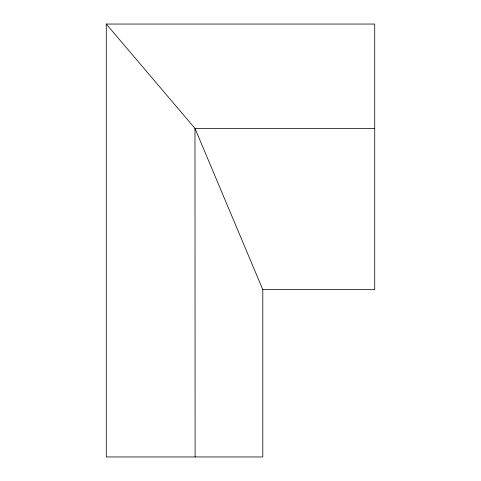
<?xml version="1.0" encoding="UTF-8"?>
<svg xmlns="http://www.w3.org/2000/svg" width="481" height="481" viewBox="0 0 481 481"><rect width="100%" height="100%" fill="white"/><g stroke="black" fill="none" stroke-linecap="round" stroke-linejoin="round"><path stroke-width="0.72" d="M106.277 24.05L374.723 24.05L374.723 289.658L262.806 289.658L194.979 128.385L106.277 24.05L106.277 456.95L262.806 456.95L262.806 289.658M374.723 128.385L194.979 128.385L195.106 456.95"/></g></svg>
